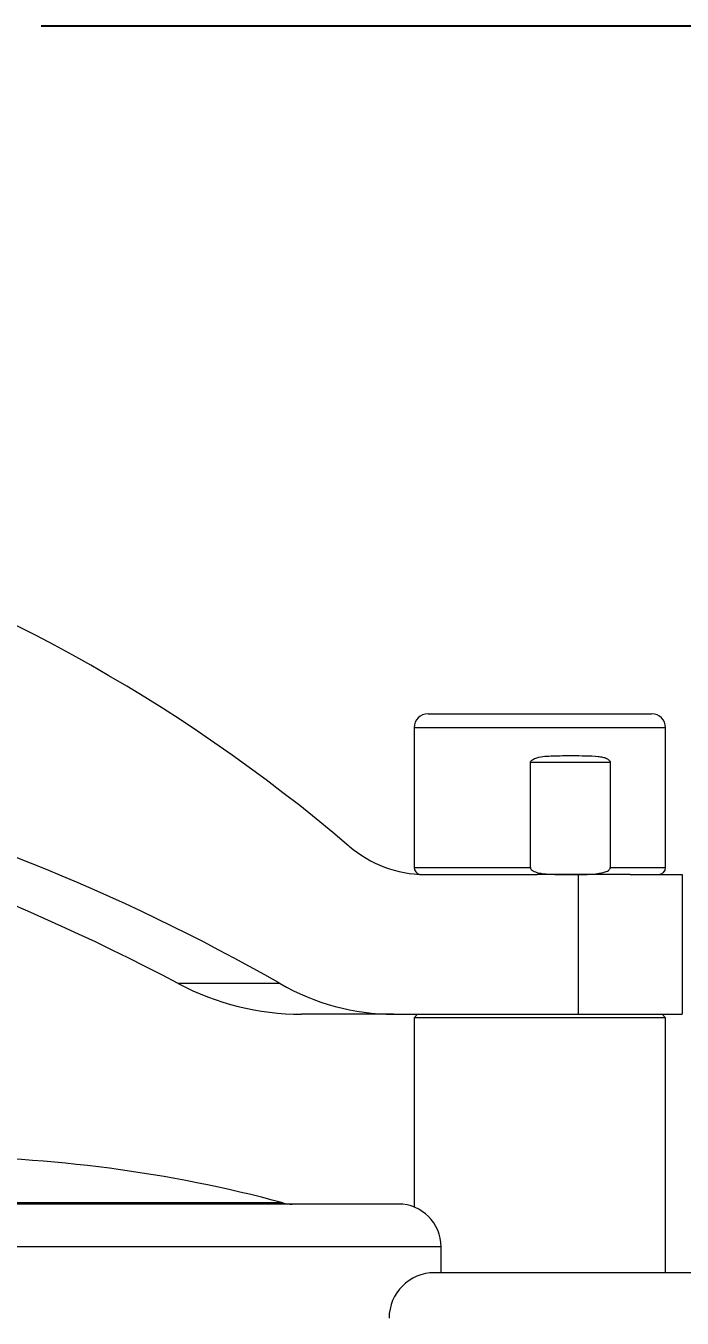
# Model space of a CAD drawing. Header units: millimetres. Extents: x 0 to 5860, y 0 to 4120.
# Drawn here: x 2875.4 to 2969.3, y 2116.6 to 2301.6 of the extents above; entities that cross this region are included whole.
import ezdxf

# ---------------------------------------------------------------- set-up
doc = ezdxf.new("R2010")
doc.units = ezdxf.units.MM
doc.layers.get('0').update_dxf_attribs({"lineweight": 15})
doc.layers.add('D', color=3, linetype='Continuous', lineweight=13)
doc.styles.add('STU25', font='isocp2.shx')
doc.dimstyles.new('STU25', dxfattribs={"dimscale": 20, "dimtxt": 2.5, "dimasz": 2, "dimexe": 0.6, "dimexo": 1, "dimgap": 1, "dimtad": 1, "dimdsep": 46, "dimtxsty": 'STU25', "dimcen": 2, "dimazin": 2, "dimtfac": 1, "dimtmove": 0, "dimatfit": 3, "dimfxl": 0, "dimtolj": 1, "dimtzin": 0, "dimarcsym": 0})

# ---------------------------------------------------------------- blocks, each defined once
blk = doc.blocks.new('*D4')
at = {"layer": 'D', "color": 0, "lineweight": -2}
for p, q in [((2877.56, 2301.58), (3780.63, 2301.58)), ((3768.63, 1251.58), (3768.63, 2261.58)), ((3570.39, 1211.58), (3780.63, 1211.58))]:
    blk.add_line(p, q, dxfattribs=at)
at = {"layer": 'D', "color": 0}
for points in [[(3761.96, 2261.58), (3775.29, 2261.58), (3768.63, 2301.58)], [(3761.96, 1251.58), (3775.29, 1251.58), (3768.63, 1211.58)]]:
    blk.add_solid(points, dxfattribs=at)
at = {"layer": 'Defpoints', "color": 0}
for p in [(2857.56, 2301.58), (3768.63, 2301.58), (3550.39, 1211.58)]:
    blk.add_point(p, dxfattribs=at)
at = {"layer": 'D', "color": 0, "insert": (3723.63, 1756.58), "char_height": 50, "attachment_point": 5, "rotation": 90, "style": 'STU25'}
blk.add_mtext('\\A1;1090', dxfattribs=at)

msp = doc.modelspace()

# ---------------------------------------------------------------- linework, layer by layer
at = {"color": 7, "linetype": 'Continuous', "lineweight": 15}
for p, q in [((2932.956, 2203.143), (2933.494, 2203.143)), ((2933.494, 2203.143), (2964.956, 2203.143)), ((2930.956, 2201.143), (2930.956, 2181.143)), ((2966.956, 2181.143), (2966.956, 2201.143)), ((2947.612, 2181.143), (2947.612, 2196.143)), ((2959.046, 2196.143), (2947.612, 2196.143)), ((2959.046, 2196.143), (2959.046, 2181.143)), ((2932.438, 2180.143), (2948.566, 2180.143)), ((2953.329, 2180.143), (2948.566, 2180.143)), ((2961.888, 2180.143), (2953.329, 2180.143)), ((2954.442, 2180.143), (2954.442, 2160.146)), ((2961.888, 2180.143), (2969.333, 2180.143)), ((2969.333, 2180.143), (2969.333, 2160.146)), ((2911.764, 2164.525), (2897.203, 2164.525)), ((2928.017, 2160.146), (2914.822, 2160.146)), ((2928.017, 2160.146), (2947.68, 2160.146)), ((2931.456, 2160.146), (2930.956, 2159.646)), ((2947.68, 2160.146), (2962.831, 2160.146)), ((2962.831, 2160.146), (2969.333, 2160.146)), ((2966.956, 2159.646), (2966.456, 2160.146)), ((2930.956, 2159.646), (2930.956, 2132.544)), ((2966.956, 2159.646), (2930.956, 2159.646)), ((2966.956, 2123.146), (2966.956, 2159.646)), ((2928.714, 2132.971), (2596.914, 2132.971)), ((2934.814, 2123.146), (2934.814, 2126.871)), ((3213.798, 2123.146), (2933.877, 2123.146))]:
    msp.add_line(p, q, dxfattribs=at)
at = {"color": 8, "linetype": 'Continuous', "lineweight": 15}
for p, q in [((2931.562, 2201.143), (2930.956, 2201.143)), ((2966.956, 2201.143), (2931.562, 2201.143)), ((2930.956, 2181.143), (2947.612, 2181.143)), ((2959.046, 2181.143), (2966.956, 2181.143)), ((2912.167, 2133.148), (2613.461, 2133.148)), ((2934.814, 2126.871), (2590.814, 2126.871))]:
    msp.add_line(p, q, dxfattribs=at)
at = {"color": 7, "linetype": 'Continuous', "lineweight": 15}
for centre, radius, start, end in [((2932.956, 2201.143), 2, 90, 180), ((2964.956, 2201.143), 2, 0, 90), ((2931.956, 2181.143), 1, 180, 260.77114), ((2965.956, 2181.143), 1, 270, 0), ((2862.114, 1946.511), 193.232, 74.98747, 90), ((2913.514, 2138.171), 5.2, 254.98747, 270), ((2928.714, 2126.871), 6.1, 0, 90), ((2933.877, 2116.646), 6.5, 90, 180)]:
    msp.add_arc(centre, radius, start, end, dxfattribs=at)
for centre, major_axis, ratio, start_param, end_param in [((2775.81, 1969.046), (0, 270.1), 0.8931587, 5.6340553, 6.0198754), ((2749.818, 1866.553), (0, 334.6), 0.968258, 5.8109012, 6.0715032), ((2775.81, 1866.553), (0, 334.6), 0.8931587, 5.8109012, 6.0715032), ((2932.438, 2200.143), (0, 20), 0.8931587, 2.4924627, 3.1415927), ((2914.822, 2200.146), (0, 40), 0.968258, 2.6693085, 3.1415927), ((2928.017, 2200.146), (0, 40), 0.8931587, 2.6693085, 3.1415927)]:
    msp.add_ellipse(centre, major_axis=major_axis, ratio=ratio, start_param=start_param, end_param=end_param, dxfattribs=at)
for points, knots in [([(2947.612, 2196.143), (2947.617, 2196.185), (2947.628, 2196.278), (2947.729, 2196.432), (2948.014, 2196.666), (2949.043, 2197.038), (2950.997, 2197.148), (2952.663, 2197.145), (2953.586, 2197.143)], [0, 0, 0, 0, 0.0197077, 0.0439855, 0.0845176, 0.1930135, 0.5530749, 1, 1, 1, 1]), ([(2953.586, 2197.143), (2954.226, 2197.144), (2955.507, 2197.145), (2956.938, 2197.107), (2957.918, 2196.949), (2958.42, 2196.8), (2958.755, 2196.618), (2958.934, 2196.449), (2959.019, 2196.312), (2959.045, 2196.201), (2959.046, 2196.152), (2959.046, 2196.143)], [0, 0, 0, 0, 0.3156658, 0.6317452, 0.7420417, 0.8484665, 0.9166, 0.9466349, 0.9769423, 0.9956885, 1, 1, 1, 1]), ([(2947.612, 2181.143), (2947.613, 2181.13), (2947.614, 2181.08), (2947.645, 2180.977), (2947.753, 2180.821), (2948.097, 2180.564), (2948.962, 2180.292), (2950.289, 2180.164), (2951.831, 2180.142), (2952.847, 2180.143), (2953.329, 2180.143)], [0, 0, 0, 0, 0.0061347, 0.024129, 0.0506381, 0.0974431, 0.2321559, 0.4940024, 0.7600396, 1, 1, 1, 1]), ([(2953.329, 2180.143), (2953.973, 2180.142), (2955.261, 2180.14), (2956.775, 2180.183), (2957.844, 2180.353), (2958.378, 2180.505), (2958.743, 2180.692), (2958.929, 2180.851), (2959.02, 2180.992), (2959.045, 2181.087), (2959.046, 2181.135), (2959.046, 2181.143)], [0, 0, 0, 0, 0.3206927, 0.6416344, 0.7517139, 0.8587517, 0.915665, 0.9535541, 0.9770401, 0.9960118, 1, 1, 1, 1])]:
    msp.add_open_spline(points, degree=3, knots=knots, dxfattribs=at)

# ---------------------------------------------------------------- dimensions: what is measured, and where the dimension line sits
at = {"layer": 'D'}
dim = msp.add_linear_dim(base=(3768.628, 2301.584), p1=(3550.387, 1211.583), p2=(2857.565, 2301.584), angle=90, dimstyle='STU25', dxfattribs=at)
dim.commit()
dim.dimension.update_dxf_attribs({"geometry": '*D4', "text_midpoint": (3723.628, 1756.583)})

doc.saveas('drawing.dxf')
